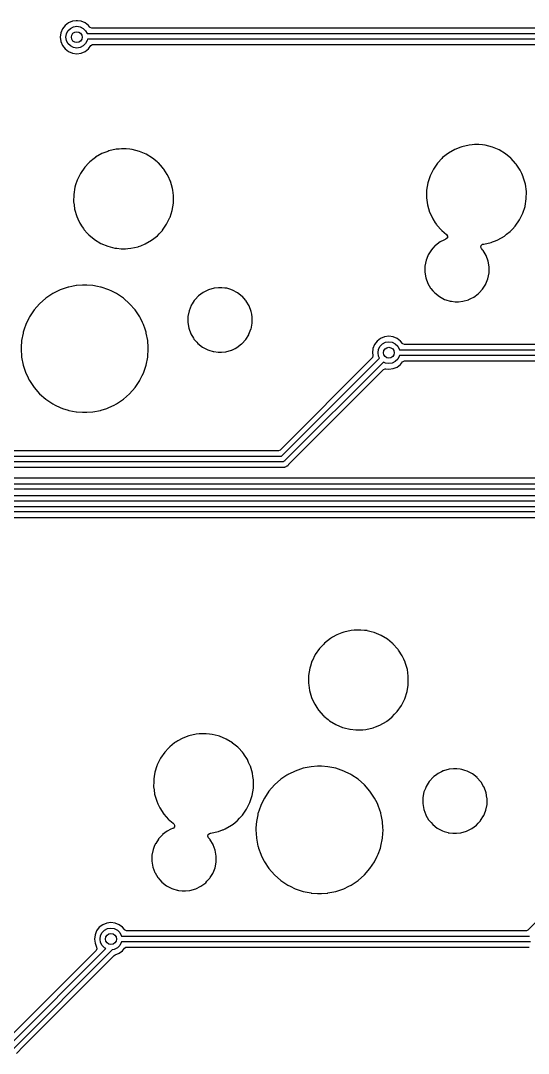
# Model space of a CAD drawing. Extents: x 0.6 to 14.8, y -5.2 to -0.6.
# Drawn here: x 10.52 to 11.253, y -3.116 to -1.625 of the extents above; entities that cross this region are included whole.
import ezdxf

# ---------------------------------------------------------------- set-up
doc = ezdxf.new("R2010")
doc.units = 0
doc.header["$MEASUREMENT"] = 0
doc.layers.add('BLACK', color=7, linetype='CONTINUOUS')

msp = doc.modelspace()

# ---------------------------------------------------------------- linework, layer by layer
at = {"layer": 'BLACK', "linetype": 'CONTINUOUS'}
for p, q in [((10.5998, -1.62508), (10.5946, -1.62576)), ((10.6005, -1.62498), (10.5998, -1.62508)), ((10.6008, -1.62495), (10.6005, -1.62498)), ((10.601, -1.62498), (10.6008, -1.62495)), ((10.6018, -1.62508), (10.601, -1.62498)), ((10.6069, -1.62576), (10.6018, -1.62508)), ((10.5801, -1.63687), (10.5777, -1.64262)), ((10.5839, -1.63193), (10.5801, -1.63687)), ((10.5888, -1.62814), (10.5839, -1.63193)), ((10.5858, -1.64392), (10.588, -1.63953)), ((10.588, -1.63953), (10.5915, -1.63605)), ((10.5946, -1.62576), (10.5888, -1.62814)), ((10.5915, -1.63605), (10.5959, -1.63381)), ((10.5959, -1.63381), (10.6008, -1.63304)), ((10.6008, -1.63304), (10.6056, -1.63381)), ((10.6056, -1.63381), (10.61, -1.63605)), ((10.6127, -1.62814), (10.6069, -1.62576)), ((10.61, -1.63605), (10.6135, -1.63953)), ((10.6176, -1.63193), (10.6127, -1.62814)), ((10.6135, -1.63953), (10.6156, -1.64357)), ((10.6192, -1.63393), (10.6176, -1.63193)), ((10.6193, -1.63416), (10.6192, -1.63393)), ((10.6201, -1.63494), (10.6193, -1.63416)), ((10.6224, -1.63568), (10.6201, -1.63494)), ((11.321, -1.63568), (10.6224, -1.63568)), ((10.5777, -1.64262), (10.5769, -1.64879)), ((10.5769, -1.64879), (10.5777, -1.65496)), ((10.585, -1.64879), (10.5858, -1.64392)), ((10.5858, -1.65366), (10.585, -1.64879)), ((10.588, -1.65805), (10.5858, -1.65366)), ((10.6157, -1.65366), (10.6135, -1.65805)), ((10.6156, -1.64357), (11.418, -1.64357)), ((10.6161, -1.65145), (10.6157, -1.65366)), ((11.4164, -1.65145), (10.6161, -1.65145)), ((10.5777, -1.65496), (10.5801, -1.66071)), ((10.5801, -1.66071), (10.5839, -1.66565)), ((10.5839, -1.66565), (10.5888, -1.66944)), ((10.5915, -1.66153), (10.588, -1.65805)), ((10.5888, -1.66944), (10.5946, -1.67182)), ((10.5959, -1.66377), (10.5915, -1.66153)), ((10.6008, -1.66454), (10.5959, -1.66377)), ((10.6056, -1.66377), (10.6008, -1.66454)), ((10.61, -1.66153), (10.6056, -1.66377)), ((10.6069, -1.67182), (10.6127, -1.66944)), ((10.6135, -1.65805), (10.61, -1.66153)), ((10.6127, -1.66944), (10.6176, -1.66565)), ((10.6176, -1.66565), (10.6213, -1.66087)), ((10.6213, -1.66087), (10.6233, -1.6595)), ((10.6233, -1.6595), (10.6244, -1.65934)), ((10.6244, -1.65934), (10.7207, -1.65934)), ((10.7207, -1.65934), (11.3592, -1.65934)), ((10.5946, -1.67182), (10.6008, -1.67264)), ((10.6008, -1.67264), (10.6069, -1.67182)), ((11.1755, -1.80395), (11.1719, -1.80421)), ((11.1819, -1.80395), (11.1755, -1.80395)), ((11.187, -1.80447), (11.1819, -1.80395)), ((10.6372, -1.81693), (10.6279, -1.82224)), ((10.6457, -1.81362), (10.6372, -1.81693)), ((10.6471, -1.8131), (10.6457, -1.81362)), ((10.6472, -1.81305), (10.6471, -1.8131)), ((10.6471, -1.8131), (10.6471, -1.8131)), ((10.6577, -1.81068), (10.6472, -1.81305)), ((10.6578, -1.81067), (10.6577, -1.81068)), ((10.6621, -1.81036), (10.6578, -1.81067)), ((10.6578, -1.81067), (10.6578, -1.81067)), ((10.6656, -1.81009), (10.6621, -1.81036)), ((10.672, -1.81009), (10.6656, -1.81009)), ((10.6772, -1.81061), (10.672, -1.81009)), ((10.6808, -1.81097), (10.6772, -1.81061)), ((10.6809, -1.81099), (10.6808, -1.81097)), ((10.6808, -1.81097), (10.6808, -1.81097)), ((10.6913, -1.81362), (10.6809, -1.81099)), ((10.7012, -1.81776), (10.6913, -1.81362)), ((10.7103, -1.82332), (10.7012, -1.81776)), ((11.1378, -1.8161), (11.1294, -1.82273)), ((11.1471, -1.81079), (11.1378, -1.8161)), ((11.1556, -1.80748), (11.1471, -1.81079)), ((11.157, -1.80696), (11.1556, -1.80748)), ((11.1571, -1.8069), (11.157, -1.80696)), ((11.157, -1.80696), (11.157, -1.80696)), ((11.1675, -1.80454), (11.1571, -1.8069)), ((11.1677, -1.80453), (11.1675, -1.80454)), ((11.1719, -1.80421), (11.1677, -1.80453)), ((11.1677, -1.80453), (11.1677, -1.80453)), ((11.1906, -1.80483), (11.187, -1.80447)), ((11.1908, -1.80484), (11.1906, -1.80483)), ((11.1906, -1.80483), (11.1906, -1.80483)), ((11.2012, -1.80748), (11.1908, -1.80484)), ((11.211, -1.81162), (11.2012, -1.80748)), ((11.2202, -1.81718), (11.211, -1.81162)), ((11.2203, -1.81727), (11.2202, -1.81718)), ((11.228, -1.82366), (11.2203, -1.81727)), ((10.6182, -1.83024), (10.6125, -1.83636)), ((10.6195, -1.82887), (10.6182, -1.83024)), ((10.626, -1.82377), (10.6195, -1.82887)), ((10.6278, -1.82233), (10.626, -1.82377)), ((10.6279, -1.82224), (10.6278, -1.82233)), ((10.6278, -1.82233), (10.6278, -1.82233)), ((10.7104, -1.82341), (10.7103, -1.82332)), ((10.7171, -1.82898), (10.7104, -1.82341)), ((10.7186, -1.83017), (10.7171, -1.82898)), ((10.7187, -1.83028), (10.7186, -1.83017)), ((10.7245, -1.8368), (10.7187, -1.83028)), ((10.7187, -1.83028), (10.7187, -1.83028)), ((11.1221, -1.83054), (11.116, -1.83934)), ((11.1223, -1.83024), (11.1221, -1.83054)), ((11.1281, -1.82414), (11.1223, -1.83024)), ((11.1294, -1.82273), (11.1281, -1.82414)), ((11.2284, -1.82403), (11.228, -1.82366)), ((11.2285, -1.82414), (11.2284, -1.82403)), ((11.2347, -1.83107), (11.2285, -1.82414)), ((11.2285, -1.82414), (11.2285, -1.82414)), ((11.2356, -1.83202), (11.2347, -1.83107)), ((11.2414, -1.84098), (11.2356, -1.83202)), ((10.6061, -1.84548), (10.6014, -1.85508)), ((10.6122, -1.83668), (10.6061, -1.84548)), ((10.6125, -1.83636), (10.6122, -1.83668)), ((10.7257, -1.83816), (10.7245, -1.8368)), ((10.7258, -1.83828), (10.7257, -1.83816)), ((10.7266, -1.83956), (10.7258, -1.83828)), ((10.7258, -1.83828), (10.7258, -1.83828)), ((10.7316, -1.84712), (10.7266, -1.83956)), ((10.7336, -1.85148), (10.7316, -1.84712)), ((11.116, -1.83934), (11.1112, -1.84894)), ((11.2436, -1.84561), (11.2414, -1.84098)), ((11.2458, -1.85036), (11.2436, -1.84561)), ((10.5991, -1.86203), (10.5981, -1.86529)), ((10.6013, -1.85522), (10.5991, -1.86203)), ((10.6014, -1.85508), (10.6013, -1.85522)), ((10.7354, -1.85536), (10.7336, -1.85148)), ((10.7361, -1.85685), (10.7354, -1.85536)), ((10.739, -1.86713), (10.7361, -1.85685)), ((11.108, -1.85915), (11.1062, -1.86972)), ((11.1112, -1.84894), (11.108, -1.85915)), ((11.2459, -1.85071), (11.2458, -1.85036)), ((11.2489, -1.86099), (11.2459, -1.85071)), ((11.2504, -1.8716), (11.2489, -1.86099)), ((10.5964, -1.87586), (10.5962, -1.88657)), ((10.5981, -1.86529), (10.5964, -1.87586)), ((10.7394, -1.86978), (10.739, -1.86713)), ((10.7405, -1.87754), (10.7394, -1.86978)), ((10.7405, -1.87775), (10.7405, -1.87754)), ((10.7405, -1.88081), (10.7405, -1.87775)), ((11.1062, -1.86972), (11.1061, -1.88043)), ((11.2502, -1.88231), (11.2504, -1.8716)), ((10.5962, -1.88657), (10.5962, -1.88671)), ((10.5962, -1.88671), (10.5968, -1.89078)), ((10.5962, -1.88671), (10.5962, -1.88671)), ((10.5968, -1.89078), (10.5977, -1.89718)), ((10.7386, -1.89903), (10.7404, -1.88846)), ((10.7404, -1.88675), (10.7405, -1.88081)), ((10.7404, -1.88846), (10.7404, -1.88675)), ((11.1061, -1.88043), (11.1061, -1.88057)), ((11.1061, -1.88057), (11.1061, -1.88057)), ((11.1061, -1.88057), (11.1066, -1.88424)), ((11.1066, -1.88424), (11.1075, -1.89104)), ((11.1075, -1.89104), (11.1105, -1.90132)), ((11.2453, -1.90278), (11.2485, -1.89302)), ((11.2485, -1.89289), (11.2502, -1.88231)), ((11.2485, -1.89302), (11.2485, -1.89289)), ((10.5977, -1.89718), (10.6007, -1.90747)), ((10.6007, -1.90747), (10.6007, -1.9076)), ((10.6007, -1.9076), (10.6007, -1.9076)), ((10.6007, -1.9076), (10.6023, -1.91105)), ((10.7355, -1.90873), (10.7386, -1.89917)), ((10.7386, -1.89917), (10.7386, -1.89903)), ((11.1105, -1.90132), (11.1106, -1.90146)), ((11.1106, -1.90146), (11.1106, -1.90146)), ((11.1106, -1.90146), (11.1122, -1.9049)), ((11.1122, -1.9049), (11.115, -1.91105)), ((11.2405, -1.9127), (11.2452, -1.90309)), ((11.2452, -1.90309), (11.2453, -1.90278)), ((10.6023, -1.91105), (10.6052, -1.91719)), ((10.6052, -1.91719), (10.6087, -1.92261)), ((10.6087, -1.92261), (10.6104, -1.92522)), ((10.7245, -1.92764), (10.7306, -1.91884)), ((10.7306, -1.91884), (10.7354, -1.90923)), ((10.7354, -1.90923), (10.7355, -1.90873)), ((11.115, -1.91105), (11.1188, -1.91684)), ((11.1188, -1.91684), (11.1203, -1.91908)), ((11.1203, -1.91908), (11.1209, -1.92001)), ((11.1209, -1.92001), (11.121, -1.92012)), ((11.121, -1.92012), (11.121, -1.92012)), ((11.121, -1.92012), (11.1276, -1.92752)), ((11.2303, -1.92588), (11.2343, -1.9216)), ((11.2343, -1.9216), (11.2344, -1.9215)), ((11.2343, -1.9216), (11.2343, -1.9216)), ((11.2344, -1.9215), (11.2405, -1.9127)), ((10.6104, -1.92522), (10.611, -1.92615)), ((10.611, -1.92615), (10.6111, -1.92626)), ((10.6111, -1.92626), (10.6111, -1.92626)), ((10.6111, -1.92626), (10.6164, -1.93222)), ((10.6164, -1.93222), (10.6182, -1.93414)), ((10.6182, -1.93414), (10.6183, -1.93424)), ((10.6183, -1.93424), (10.6183, -1.93424)), ((10.6183, -1.93424), (10.6258, -1.94054)), ((10.7088, -1.94207), (10.7172, -1.93544)), ((10.7172, -1.93544), (10.7197, -1.93274)), ((10.7197, -1.93274), (10.7244, -1.92774)), ((10.7244, -1.92774), (10.7245, -1.92764)), ((10.7244, -1.92774), (10.7244, -1.92774)), ((11.1276, -1.92752), (11.128, -1.928)), ((11.128, -1.928), (11.1281, -1.92809)), ((11.1281, -1.92809), (11.1281, -1.92809)), ((11.1281, -1.92809), (11.135, -1.93384)), ((11.135, -1.93384), (11.1363, -1.93588)), ((11.1363, -1.93588), (11.1362, -1.93828)), ((11.2093, -1.94124), (11.2186, -1.93593)), ((11.2186, -1.93593), (11.2218, -1.9334)), ((11.2218, -1.9334), (11.2269, -1.92939)), ((11.2269, -1.92939), (11.227, -1.9293)), ((11.227, -1.9293), (11.2303, -1.92588)), ((10.6258, -1.94054), (10.6264, -1.94099)), ((10.6264, -1.94099), (10.6355, -1.94655)), ((10.6355, -1.94655), (10.6454, -1.95069)), ((10.6454, -1.95069), (10.6558, -1.95333)), ((10.679, -1.95363), (10.6895, -1.95127)), ((10.6895, -1.95127), (10.6899, -1.95111)), ((10.6899, -1.95111), (10.6931, -1.94985)), ((10.6931, -1.94985), (10.6995, -1.94739)), ((10.6995, -1.94739), (10.7088, -1.94207)), ((11.1188, -1.94967), (11.1151, -1.9536)), ((11.1189, -1.94954), (11.1188, -1.94967)), ((11.1257, -1.94443), (11.1189, -1.94954)), ((11.1311, -1.9418), (11.1257, -1.94443)), ((11.1332, -1.94073), (11.1311, -1.9418)), ((11.1334, -1.94065), (11.1332, -1.94073)), ((11.1332, -1.94073), (11.1332, -1.94073)), ((11.1336, -1.94059), (11.1334, -1.94065)), ((11.1337, -1.94055), (11.1336, -1.94059)), ((11.1346, -1.94013), (11.1337, -1.94054)), ((11.1337, -1.94054), (11.1337, -1.94054)), ((11.1337, -1.94054), (11.1337, -1.94055)), ((11.1362, -1.93828), (11.1346, -1.94013)), ((11.1845, -1.9518), (11.185, -1.94945)), ((11.1854, -1.95401), (11.1845, -1.9518)), ((11.185, -1.94945), (11.1868, -1.94786)), ((11.1868, -1.94786), (11.1881, -1.94755)), ((11.1881, -1.94755), (11.1888, -1.9475)), ((11.1888, -1.9475), (11.1889, -1.94749)), ((11.1888, -1.9475), (11.1888, -1.9475)), ((11.1889, -1.94749), (11.1994, -1.94513)), ((11.1994, -1.94513), (11.2016, -1.94424)), ((11.2016, -1.94424), (11.2044, -1.94318)), ((11.2044, -1.94318), (11.2057, -1.94264)), ((11.2057, -1.94264), (11.2093, -1.94124)), ((10.6558, -1.95333), (10.656, -1.95334)), ((10.656, -1.95334), (10.656, -1.95334)), ((10.656, -1.95334), (10.6585, -1.9536)), ((10.6585, -1.9536), (10.6647, -1.95422)), ((10.6647, -1.95422), (10.6711, -1.95422)), ((10.6711, -1.95422), (10.6746, -1.95396)), ((10.6746, -1.95396), (10.6789, -1.95364)), ((10.6789, -1.95364), (10.679, -1.95363)), ((10.6789, -1.95364), (10.6789, -1.95364)), ((11.1085, -1.9632), (11.1064, -1.96828)), ((11.1131, -1.95581), (11.1085, -1.96304)), ((11.1085, -1.96304), (11.1085, -1.9632)), ((11.1085, -1.9632), (11.1085, -1.9632)), ((11.1151, -1.9536), (11.1131, -1.95581)), ((11.187, -1.95581), (11.1854, -1.95401)), ((11.1879, -1.95679), (11.187, -1.95581)), ((11.188, -1.95694), (11.1879, -1.95679)), ((11.1921, -1.96398), (11.188, -1.95694)), ((11.188, -1.95694), (11.188, -1.95694)), ((11.1922, -1.96413), (11.1921, -1.96398)), ((11.1921, -1.96398), (11.1921, -1.96398)), ((11.1952, -1.97215), (11.1922, -1.96413)), ((11.1037, -1.98074), (11.1036, -1.98599)), ((11.1054, -1.97097), (11.1037, -1.97935)), ((11.1037, -1.97935), (11.1037, -1.98074)), ((11.1064, -1.96828), (11.1054, -1.97097)), ((11.1966, -1.98056), (11.1952, -1.97215)), ((11.1965, -1.98911), (11.1966, -1.98056)), ((11.1036, -1.98599), (11.1036, -1.98789)), ((11.1036, -1.98789), (11.105, -1.99631)), ((11.105, -1.99631), (11.108, -2.00432)), ((11.1918, -2.0051), (11.1948, -1.99765)), ((11.1948, -1.99765), (11.1949, -1.99748)), ((11.1949, -1.99748), (11.1965, -1.98911)), ((10.5883, -2.00976), (10.5769, -2.01363)), ((10.5894, -2.00955), (10.5883, -2.00976)), ((10.5935, -2.00873), (10.5894, -2.00955)), ((10.6001, -2.00742), (10.5935, -2.00873)), ((10.6003, -2.00741), (10.6001, -2.00742)), ((10.6091, -2.00683), (10.6003, -2.00741)), ((10.6003, -2.00741), (10.6003, -2.00741)), ((10.6151, -2.00683), (10.6091, -2.00683)), ((10.6091, -2.00683), (10.6091, -2.00683)), ((10.6091, -2.00683), (10.6091, -2.00683)), ((10.6152, -2.00683), (10.6151, -2.00683)), ((10.624, -2.00741), (10.6152, -2.00683)), ((10.6152, -2.00683), (10.6152, -2.00683)), ((10.6241, -2.00742), (10.624, -2.00741)), ((10.624, -2.00741), (10.624, -2.00741)), ((10.6307, -2.00873), (10.6241, -2.00742)), ((10.6349, -2.00955), (10.6307, -2.00873)), ((10.6359, -2.00976), (10.6349, -2.00955)), ((10.6473, -2.01363), (10.6359, -2.00976)), ((10.7992, -2.0111), (10.791, -2.01342)), ((10.8056, -2.01052), (10.7992, -2.0111)), ((10.8105, -2.01052), (10.8056, -2.01052)), ((10.8147, -2.01102), (10.8105, -2.01052)), ((10.8173, -2.01132), (10.8147, -2.01102)), ((10.8175, -2.01134), (10.8173, -2.01132)), ((10.8173, -2.01132), (10.8173, -2.01132)), ((10.8176, -2.01139), (10.8175, -2.01134)), ((10.8221, -2.01277), (10.8176, -2.01139)), ((10.8176, -2.01139), (10.8176, -2.01139)), ((11.108, -2.00432), (11.1081, -2.00447)), ((11.1081, -2.00447), (11.1081, -2.00447)), ((11.1081, -2.00447), (11.112, -2.0111)), ((11.112, -2.0111), (11.1123, -2.01166)), ((11.1123, -2.01166), (11.1125, -2.0118)), ((11.1125, -2.0118), (11.1125, -2.0118)), ((11.1125, -2.0118), (11.1153, -2.01508)), ((11.187, -2.01277), (11.1871, -2.01264)), ((11.1871, -2.01264), (11.1881, -2.01116)), ((11.1881, -2.01116), (11.1916, -2.00557)), ((11.1916, -2.00557), (11.1917, -2.00542)), ((11.1917, -2.00542), (11.1918, -2.0051)), ((10.5562, -2.02563), (10.5471, -2.03356)), ((10.5662, -2.01895), (10.5562, -2.02563)), ((10.5663, -2.01889), (10.5662, -2.01895)), ((10.573, -2.01559), (10.5663, -2.01889)), ((10.5663, -2.01889), (10.5663, -2.01889)), ((10.5769, -2.01363), (10.573, -2.01559)), ((10.6513, -2.01559), (10.6473, -2.01363)), ((10.658, -2.01889), (10.6513, -2.01559)), ((10.6581, -2.01895), (10.658, -2.01889)), ((10.658, -2.01889), (10.658, -2.01889)), ((10.6681, -2.02563), (10.6581, -2.01895)), ((10.6771, -2.03356), (10.6681, -2.02563)), ((10.7718, -2.02739), (10.7707, -2.02858)), ((10.7764, -2.02244), (10.7718, -2.02739)), ((10.7765, -2.02231), (10.7764, -2.02244)), ((10.7834, -2.0172), (10.7765, -2.02231)), ((10.7882, -2.01481), (10.7834, -2.0172)), ((10.7909, -2.0135), (10.7882, -2.01481)), ((10.791, -2.01342), (10.7909, -2.0135)), ((10.7909, -2.0135), (10.7909, -2.0135)), ((10.8256, -2.01387), (10.8221, -2.01277)), ((10.8332, -2.01785), (10.8256, -2.01387)), ((10.8399, -2.02314), (10.8332, -2.01785)), ((10.84, -2.02327), (10.8399, -2.02314)), ((10.8447, -2.02858), (10.84, -2.02327)), ((11.1153, -2.01508), (11.118, -2.01808)), ((11.118, -2.01808), (11.1247, -2.02337)), ((11.1247, -2.02337), (11.1322, -2.02735)), ((11.1322, -2.02735), (11.1339, -2.02785)), ((11.1671, -2.02768), (11.1703, -2.02607)), ((11.1703, -2.02607), (11.1745, -2.02402)), ((11.1745, -2.02402), (11.1807, -2.01942)), ((11.1807, -2.01942), (11.1812, -2.01902)), ((11.1812, -2.01902), (11.1813, -2.01891)), ((11.1812, -2.01902), (11.1812, -2.01902)), ((11.1813, -2.01891), (11.1821, -2.01808)), ((11.1821, -2.01808), (11.187, -2.01277)), ((11.187, -2.01277), (11.187, -2.01277)), ((10.5471, -2.03356), (10.5392, -2.0426)), ((10.6851, -2.0426), (10.6771, -2.03356)), ((10.7645, -2.04002), (10.763, -2.04374)), ((10.7661, -2.03597), (10.7645, -2.04002)), ((10.7662, -2.03581), (10.7661, -2.03597)), ((10.7661, -2.03597), (10.7661, -2.03597)), ((10.7674, -2.03378), (10.7662, -2.03581)), ((10.7706, -2.02873), (10.7674, -2.03378)), ((10.7707, -2.02858), (10.7706, -2.02873)), ((10.7706, -2.02873), (10.7706, -2.02873)), ((10.8455, -2.02956), (10.8447, -2.02858)), ((10.8456, -2.02971), (10.8455, -2.02956)), ((10.8498, -2.03675), (10.8456, -2.02971)), ((10.8456, -2.02971), (10.8456, -2.02971)), ((10.8499, -2.0369), (10.8498, -2.03675)), ((10.8498, -2.03675), (10.8498, -2.03675)), ((10.8528, -2.04491), (10.8499, -2.0369)), ((11.1339, -2.02785), (11.1402, -2.02983)), ((11.1402, -2.02983), (11.1402, -2.02983)), ((11.1402, -2.02983), (11.1404, -2.02988)), ((11.1404, -2.02988), (11.1406, -2.0299)), ((11.1406, -2.0299), (11.1406, -2.0299)), ((11.1406, -2.0299), (11.142, -2.03007)), ((11.142, -2.03007), (11.1473, -2.0307)), ((11.1473, -2.0307), (11.1523, -2.0307)), ((11.1523, -2.0307), (11.1586, -2.03012)), ((11.1586, -2.03012), (11.1668, -2.0278)), ((11.1668, -2.0278), (11.1671, -2.02768)), ((10.5316, -2.05434), (10.5272, -2.06339)), ((10.5324, -2.05272), (10.5316, -2.05434)), ((10.5325, -2.0526), (10.5324, -2.05272)), ((10.5324, -2.05272), (10.5324, -2.05272)), ((10.5392, -2.0426), (10.5325, -2.0526)), ((10.6918, -2.0526), (10.6851, -2.0426)), ((10.6918, -2.05272), (10.6918, -2.0526)), ((10.6926, -2.05434), (10.6918, -2.05272)), ((10.6918, -2.05272), (10.6918, -2.05272)), ((10.6957, -2.06066), (10.6926, -2.05434)), ((10.7613, -2.05496), (10.7612, -2.06026)), ((10.763, -2.04374), (10.7613, -2.05212)), ((10.7613, -2.05212), (10.7613, -2.05496)), ((10.8535, -2.04873), (10.8528, -2.04491)), ((10.8542, -2.05291), (10.8535, -2.04873)), ((10.8543, -2.05333), (10.8542, -2.05291)), ((10.8542, -2.06187), (10.8543, -2.05459)), ((10.8543, -2.05351), (10.8543, -2.05333)), ((10.8543, -2.05459), (10.8543, -2.05351)), ((10.8543, -2.05351), (10.8543, -2.05351)), ((10.5248, -2.07025), (10.5239, -2.07313)), ((10.5272, -2.06339), (10.5248, -2.07025)), ((10.6971, -2.06339), (10.6957, -2.06066)), ((10.6994, -2.07025), (10.6971, -2.06339)), ((10.7004, -2.07313), (10.6994, -2.07025)), ((10.7612, -2.06026), (10.7612, -2.06066)), ((10.7612, -2.06066), (10.7627, -2.06908)), ((10.7627, -2.06908), (10.7656, -2.07709)), ((10.8496, -2.07753), (10.8524, -2.07042)), ((10.8524, -2.07042), (10.8525, -2.07025)), ((10.8525, -2.07025), (10.8542, -2.06187)), ((10.521, -2.0867), (10.5203, -2.09693)), ((10.5231, -2.07594), (10.521, -2.08658)), ((10.521, -2.08658), (10.521, -2.0867)), ((10.521, -2.0867), (10.521, -2.0867)), ((10.5233, -2.0749), (10.5231, -2.07594)), ((10.5239, -2.07313), (10.5233, -2.07478)), ((10.5233, -2.07478), (10.5233, -2.0749)), ((10.5233, -2.0749), (10.5233, -2.0749)), ((10.7009, -2.07478), (10.7004, -2.07313)), ((10.701, -2.0749), (10.7009, -2.07478)), ((10.7012, -2.07594), (10.701, -2.0749)), ((10.701, -2.0749), (10.701, -2.0749)), ((10.7033, -2.08658), (10.7012, -2.07594)), ((10.7033, -2.0867), (10.7033, -2.08658)), ((10.704, -2.09693), (10.7033, -2.0867)), ((10.7033, -2.0867), (10.7033, -2.0867)), ((10.7656, -2.07709), (10.7657, -2.07724)), ((10.7657, -2.07724), (10.7657, -2.07724)), ((10.7657, -2.07724), (10.7694, -2.08345)), ((10.7694, -2.08345), (10.77, -2.08443)), ((10.77, -2.08443), (10.7701, -2.08456)), ((10.7701, -2.08456), (10.7701, -2.08457)), ((10.7701, -2.08457), (10.7741, -2.08914)), ((10.8395, -2.09114), (10.8447, -2.08554)), ((10.8447, -2.08554), (10.8448, -2.08541)), ((10.8447, -2.08554), (10.8447, -2.08554)), ((10.8448, -2.08541), (10.845, -2.08513)), ((10.845, -2.08513), (10.8492, -2.07834)), ((10.8492, -2.07834), (10.8493, -2.07819)), ((10.8493, -2.07819), (10.8496, -2.07753)), ((11.0398, -2.08368), (11.0349, -2.08747)), ((11.0456, -2.0813), (11.0398, -2.08368)), ((11.0517, -2.08049), (11.0456, -2.0813)), ((11.0579, -2.0813), (11.0517, -2.08049)), ((11.0637, -2.08368), (11.0579, -2.0813)), ((11.0686, -2.08747), (11.0637, -2.08368)), ((10.5203, -2.09693), (10.5202, -2.09858)), ((10.5202, -2.09858), (10.5202, -2.0987)), ((10.5202, -2.0987), (10.5209, -2.11015)), ((10.7033, -2.11015), (10.7041, -2.0987)), ((10.7041, -2.09858), (10.704, -2.09693)), ((10.7041, -2.0987), (10.7041, -2.09858)), ((10.7741, -2.08914), (10.7756, -2.09085)), ((10.7756, -2.09085), (10.7823, -2.09614)), ((10.7823, -2.09614), (10.7899, -2.10012)), ((10.7899, -2.10012), (10.7915, -2.10062)), ((10.7915, -2.10062), (10.7979, -2.1026)), ((10.8163, -2.10289), (10.8245, -2.10057)), ((10.8245, -2.10057), (10.8247, -2.10047)), ((10.8247, -2.10047), (10.8294, -2.09814)), ((10.8294, -2.09814), (10.8321, -2.09679)), ((10.8321, -2.09679), (10.839, -2.09168)), ((10.839, -2.09168), (10.8395, -2.09114)), ((11.0287, -2.09816), (11.0279, -2.10433)), ((11.0311, -2.09241), (11.0287, -2.09816)), ((11.0349, -2.08747), (11.0311, -2.09241)), ((11.036, -2.10433), (11.0368, -2.09946)), ((11.0368, -2.09946), (11.039, -2.09507)), ((11.039, -2.09507), (11.0425, -2.09159)), ((11.0425, -2.09159), (11.0469, -2.08935)), ((11.0469, -2.08935), (11.0517, -2.08858)), ((11.0517, -2.08858), (11.0566, -2.08935)), ((11.0566, -2.08935), (11.061, -2.09159)), ((11.061, -2.09159), (11.0645, -2.09507)), ((11.0645, -2.09507), (11.0667, -2.09946)), ((11.0667, -2.09946), (11.0669, -2.10039)), ((11.0669, -2.10039), (11.7548, -2.10039)), ((11.0713, -2.09098), (11.0686, -2.08747)), ((11.0721, -2.09176), (11.0713, -2.09098)), ((11.0744, -2.0925), (11.0721, -2.09176)), ((11.4444, -2.0925), (11.0744, -2.0925)), ((10.5209, -2.11015), (10.521, -2.11058)), ((10.521, -2.11058), (10.5233, -2.12238)), ((10.7009, -2.12238), (10.7033, -2.11058)), ((10.7033, -2.11058), (10.7033, -2.11015)), ((10.7979, -2.1026), (10.7979, -2.1026)), ((10.7979, -2.1026), (10.7981, -2.10265)), ((10.7981, -2.10265), (10.7982, -2.10267)), ((10.7982, -2.10267), (10.7982, -2.10267)), ((10.7982, -2.10267), (10.799, -2.10276)), ((10.799, -2.10276), (10.805, -2.10347)), ((10.805, -2.10347), (10.8099, -2.10347)), ((10.8099, -2.10347), (10.8163, -2.10289)), ((11.0274, -2.11198), (10.8944, -2.2449)), ((10.8966, -2.25394), (11.0383, -2.11221)), ((11.028, -2.11108), (11.0274, -2.11198)), ((11.0279, -2.10433), (11.0283, -2.10773)), ((11.0285, -2.10871), (11.028, -2.11108)), ((11.0283, -2.10773), (11.0285, -2.10871)), ((11.0368, -2.1092), (11.036, -2.10433)), ((11.0383, -2.11221), (11.0368, -2.1092)), ((11.061, -2.11707), (11.0566, -2.11931)), ((11.0645, -2.11359), (11.061, -2.11707)), ((11.0667, -2.1092), (11.0645, -2.11359)), ((11.0669, -2.10827), (11.0667, -2.1092)), ((11.7565, -2.10827), (11.0669, -2.10827)), ((11.0713, -2.11769), (11.0733, -2.11632)), ((11.0733, -2.11632), (11.0744, -2.11616)), ((11.0744, -2.11616), (11.7127, -2.11616)), ((10.5233, -2.12238), (10.5234, -2.1225)), ((10.5234, -2.1225), (10.5234, -2.1225)), ((10.5234, -2.1225), (10.5237, -2.12357)), ((10.5237, -2.12357), (10.5272, -2.13376)), ((10.6971, -2.13376), (10.7005, -2.12357)), ((10.7005, -2.12357), (10.7009, -2.1225)), ((10.7009, -2.1225), (10.7009, -2.12238)), ((10.7009, -2.1225), (10.7009, -2.1225)), ((11.0439, -2.11777), (10.901, -2.26066)), ((10.9073, -2.26548), (11.0441, -2.12871)), ((11.0469, -2.11931), (11.0439, -2.11777)), ((11.0441, -2.12871), (11.0462, -2.12761)), ((11.0462, -2.12761), (11.0474, -2.1276)), ((11.0517, -2.12008), (11.0469, -2.11931)), ((11.0474, -2.1276), (11.0517, -2.12818)), ((11.0566, -2.11931), (11.0517, -2.12008)), ((11.0517, -2.12818), (11.0579, -2.12736)), ((11.0579, -2.12736), (11.0637, -2.12498)), ((11.0637, -2.12498), (11.0686, -2.12119)), ((11.0686, -2.12119), (11.0713, -2.11769)), ((10.5272, -2.13376), (10.529, -2.13737)), ((10.529, -2.13737), (10.5322, -2.144)), ((10.5322, -2.144), (10.5325, -2.14455)), ((10.5325, -2.14455), (10.5392, -2.15455)), ((10.6851, -2.15455), (10.6918, -2.14455)), ((10.6918, -2.14455), (10.692, -2.144)), ((10.692, -2.144), (10.6953, -2.13737)), ((10.6953, -2.13737), (10.6971, -2.13376)), ((10.5392, -2.15455), (10.5471, -2.1636)), ((10.6771, -2.1636), (10.6851, -2.15455)), ((10.5471, -2.1636), (10.5562, -2.17153)), ((10.5562, -2.17153), (10.5662, -2.17821)), ((10.6581, -2.17821), (10.6681, -2.17153)), ((10.6681, -2.17153), (10.6771, -2.1636)), ((10.5662, -2.17821), (10.5663, -2.17826)), ((10.5663, -2.17826), (10.5663, -2.17826)), ((10.5663, -2.17826), (10.5697, -2.17996)), ((10.5697, -2.17996), (10.5769, -2.18353)), ((10.5769, -2.18353), (10.5803, -2.18467)), ((10.5803, -2.18467), (10.5881, -2.18733)), ((10.5881, -2.18733), (10.5883, -2.18739)), ((10.5883, -2.18739), (10.5885, -2.18742)), ((10.5885, -2.18742), (10.5885, -2.18742)), ((10.5885, -2.18742), (10.5892, -2.18756)), ((10.5892, -2.18756), (10.6001, -2.18974)), ((10.6001, -2.18974), (10.6003, -2.18975)), ((10.6003, -2.18975), (10.6003, -2.18975)), ((10.6003, -2.18975), (10.6091, -2.19033)), ((10.6091, -2.19033), (10.6091, -2.19033)), ((10.6091, -2.19033), (10.6091, -2.19033)), ((10.6091, -2.19033), (10.6151, -2.19033)), ((10.6151, -2.19033), (10.6152, -2.19033)), ((10.6152, -2.19033), (10.624, -2.18975)), ((10.6152, -2.19033), (10.6152, -2.19033)), ((10.624, -2.18975), (10.6241, -2.18974)), ((10.624, -2.18975), (10.624, -2.18975)), ((10.6241, -2.18974), (10.6351, -2.18756)), ((10.6351, -2.18756), (10.6358, -2.18742)), ((10.6358, -2.18742), (10.6359, -2.18739)), ((10.6358, -2.18742), (10.6358, -2.18742)), ((10.6359, -2.18739), (10.6361, -2.18733)), ((10.6361, -2.18733), (10.644, -2.18467)), ((10.644, -2.18467), (10.6473, -2.18353)), ((10.6473, -2.18353), (10.6546, -2.17996)), ((10.6546, -2.17996), (10.658, -2.17826)), ((10.658, -2.17826), (10.6581, -2.17821)), ((10.658, -2.17826), (10.658, -2.17826)), ((10.6413, -2.24604), (10.3382, -2.24604)), ((10.8917, -2.24604), (10.6413, -2.24604)), ((10.8923, -2.246), (10.8917, -2.24604)), ((10.8944, -2.2449), (10.8923, -2.246)), ((10.3306, -2.25394), (10.8943, -2.25394)), ((10.8943, -2.26181), (10.3306, -2.26181)), ((10.8943, -2.25394), (10.8966, -2.25394)), ((10.8982, -2.26181), (10.8943, -2.26181)), ((10.8943, -2.26181), (10.8943, -2.26181)), ((10.8985, -2.26171), (10.8982, -2.26181)), ((10.8988, -2.26176), (10.8985, -2.26171)), ((10.8996, -2.26134), (10.8988, -2.26176)), ((10.9005, -2.26106), (10.8996, -2.26134)), ((10.9007, -2.2608), (10.9005, -2.26106)), ((10.901, -2.26066), (10.9007, -2.2608)), ((10.9063, -2.26679), (10.9068, -2.26609)), ((10.9068, -2.26609), (10.907, -2.26588)), ((10.907, -2.26588), (10.9073, -2.26548)), ((10.3382, -2.2697), (10.8921, -2.2697)), ((10.8921, -2.2697), (10.8922, -2.2697)), ((10.8922, -2.2697), (10.8922, -2.2697)), ((10.8922, -2.2697), (10.8922, -2.2697)), ((10.8922, -2.2697), (10.894, -2.2697)), ((10.894, -2.2697), (10.8954, -2.2697)), ((10.8954, -2.2697), (10.8954, -2.2697)), ((10.8954, -2.2697), (10.8961, -2.2697)), ((10.8961, -2.2697), (10.8963, -2.26972)), ((10.8963, -2.26972), (10.8964, -2.26978)), ((10.8964, -2.26978), (10.8984, -2.26971)), ((10.8984, -2.26971), (10.8985, -2.2697)), ((10.8985, -2.2697), (10.8993, -2.2697)), ((10.8993, -2.2697), (10.8995, -2.26967)), ((10.8995, -2.26967), (10.8997, -2.26966)), ((10.8997, -2.26966), (10.9005, -2.26963)), ((10.9005, -2.26963), (10.9008, -2.26962)), ((10.9008, -2.26962), (10.9013, -2.26944)), ((10.9013, -2.26944), (10.9021, -2.26919)), ((10.9021, -2.26918), (10.9025, -2.2691)), ((10.9021, -2.26919), (10.9021, -2.26918)), ((10.9025, -2.2691), (10.9034, -2.26855)), ((10.9034, -2.26855), (10.9039, -2.26829)), ((10.9039, -2.26829), (10.9049, -2.26788)), ((10.9049, -2.26788), (10.9051, -2.26772)), ((10.9051, -2.26772), (10.9053, -2.26755)), ((10.9053, -2.26755), (10.906, -2.26698)), ((10.906, -2.26698), (10.9063, -2.26679)), ((10.906, -2.26698), (10.906, -2.26698)), ((10.367, -2.29357), (11.7014, -2.29357)), ((11.6965, -2.28568), (10.4664, -2.28568)), ((11.703, -2.30145), (10.3687, -2.30145)), ((10.403, -2.31057), (11.7067, -2.31057)), ((11.7083, -2.31845), (10.4047, -2.31845)), ((10.4123, -2.32632), (11.7132, -2.32632)), ((11.7148, -2.3342), (10.4139, -2.3342)), ((10.4188, -2.34209), (11.6179, -2.34209)), ((11.005, -2.50472), (11.0014, -2.50498)), ((11.0113, -2.50472), (11.005, -2.50472)), ((11.0163, -2.50522), (11.0113, -2.50472)), ((10.9672, -2.51696), (10.9632, -2.5201)), ((10.9673, -2.51687), (10.9672, -2.51696)), ((10.9672, -2.51696), (10.9672, -2.51696)), ((10.9675, -2.51676), (10.9673, -2.51687)), ((10.9704, -2.51508), (10.9675, -2.51676)), ((10.9766, -2.51156), (10.9704, -2.51508)), ((10.9838, -2.50875), (10.9766, -2.51156)), ((10.9864, -2.50773), (10.9838, -2.50875)), ((10.9866, -2.50767), (10.9864, -2.50773)), ((10.9864, -2.50773), (10.9864, -2.50773)), ((10.997, -2.50531), (10.9866, -2.50767)), ((10.9972, -2.5053), (10.997, -2.50531)), ((11.0014, -2.50498), (10.9972, -2.5053)), ((10.9972, -2.5053), (10.9972, -2.5053)), ((11.0201, -2.5056), (11.0163, -2.50522)), ((11.0202, -2.50561), (11.0201, -2.5056)), ((11.0201, -2.5056), (11.0201, -2.5056)), ((11.0204, -2.50565), (11.0202, -2.50561)), ((11.0263, -2.50716), (11.0204, -2.50565)), ((11.0204, -2.50565), (11.0204, -2.50565)), ((11.0306, -2.50825), (11.0263, -2.50716)), ((11.0405, -2.51239), (11.0306, -2.50825)), ((11.0497, -2.51795), (11.0405, -2.51239)), ((11.0498, -2.51804), (11.0497, -2.51795)), ((11.0567, -2.5238), (11.0498, -2.51804)), ((10.9515, -2.5313), (10.9454, -2.54011)), ((10.9516, -2.53119), (10.9515, -2.5313)), ((10.9571, -2.5254), (10.9516, -2.53119)), ((10.9589, -2.5235), (10.9571, -2.5254)), ((10.9632, -2.5201), (10.9589, -2.5235)), ((11.0579, -2.5248), (11.0567, -2.5238)), ((11.058, -2.52491), (11.0579, -2.5248)), ((11.0642, -2.53191), (11.058, -2.52491)), ((11.058, -2.52491), (11.058, -2.52491)), ((11.065, -2.53279), (11.0642, -2.53191)), ((11.0651, -2.53291), (11.065, -2.53279)), ((11.0656, -2.53363), (11.0651, -2.53291)), ((11.0651, -2.53291), (11.0651, -2.53291)), ((11.0709, -2.54175), (11.0656, -2.53363)), ((10.9454, -2.54011), (10.9407, -2.54971)), ((11.0731, -2.54658), (11.0709, -2.54175)), ((11.0752, -2.55111), (11.0731, -2.54658)), ((10.9374, -2.55991), (10.9357, -2.57049)), ((10.9383, -2.55707), (10.9374, -2.55991)), ((10.9406, -2.54985), (10.9383, -2.55707)), ((10.9407, -2.54971), (10.9406, -2.54985)), ((11.0754, -2.55148), (11.0752, -2.55111)), ((11.0784, -2.56176), (11.0754, -2.55148)), ((11.079, -2.56635), (11.0784, -2.56176)), ((10.9357, -2.57049), (10.9356, -2.5812)), ((11.0797, -2.57127), (11.079, -2.56635)), ((11.0798, -2.57237), (11.0797, -2.57127)), ((11.0797, -2.58308), (11.0798, -2.57237)), ((10.9356, -2.5812), (10.9356, -2.58134)), ((10.9356, -2.58134), (10.936, -2.58433)), ((10.9356, -2.58134), (10.9356, -2.58134)), ((10.936, -2.58433), (10.937, -2.59181)), ((10.937, -2.59181), (10.94, -2.60209)), ((11.0747, -2.60386), (11.078, -2.59366)), ((11.078, -2.59366), (11.0795, -2.58419)), ((11.0795, -2.58419), (11.0797, -2.58323)), ((11.0797, -2.58323), (11.0797, -2.58308)), ((11.0797, -2.58323), (11.0797, -2.58323)), ((10.94, -2.60209), (10.9401, -2.60223)), ((10.9401, -2.60223), (10.9401, -2.60223)), ((10.9401, -2.60223), (10.9411, -2.60448)), ((10.9411, -2.60448), (10.9445, -2.61182)), ((11.07, -2.61346), (11.0747, -2.60386)), ((10.9445, -2.61182), (10.9477, -2.61672)), ((10.9477, -2.61672), (10.9502, -2.62061)), ((10.9502, -2.62061), (10.9504, -2.62078)), ((10.9504, -2.62078), (10.9505, -2.62089)), ((10.9505, -2.62089), (10.9505, -2.62089)), ((10.9505, -2.62089), (10.957, -2.62821)), ((11.0599, -2.62642), (11.0638, -2.62237)), ((11.0638, -2.62237), (11.0639, -2.62227)), ((11.0638, -2.62237), (11.0638, -2.62237)), ((11.0639, -2.62227), (11.07, -2.61346)), ((10.957, -2.62821), (10.9575, -2.62877)), ((10.9575, -2.62877), (10.9576, -2.62886)), ((10.9576, -2.62886), (10.9576, -2.62886)), ((10.9576, -2.62886), (10.9639, -2.63406)), ((10.9639, -2.63406), (10.9657, -2.63562)), ((10.9657, -2.63562), (10.9749, -2.64118)), ((11.0388, -2.64201), (11.0481, -2.6367)), ((11.0481, -2.6367), (11.0486, -2.63635)), ((11.0486, -2.63635), (11.0524, -2.63329)), ((11.0524, -2.63329), (11.0565, -2.63007)), ((11.0565, -2.63007), (11.0599, -2.62642)), ((10.9749, -2.64118), (10.9848, -2.64532)), ((10.9848, -2.64532), (10.9849, -2.64535)), ((10.9849, -2.64535), (10.9849, -2.64535)), ((10.9849, -2.64535), (10.9873, -2.64595)), ((10.9873, -2.64595), (10.9951, -2.64796)), ((10.9951, -2.64796), (10.9953, -2.64797)), ((10.9953, -2.64797), (10.9953, -2.64797)), ((10.9953, -2.64797), (10.9958, -2.64803)), ((10.9958, -2.64803), (11.004, -2.64885)), ((11.004, -2.64885), (11.0104, -2.64885)), ((11.0104, -2.64885), (11.014, -2.64859)), ((11.014, -2.64859), (11.0182, -2.64827)), ((11.0182, -2.64827), (11.0184, -2.64826)), ((11.0182, -2.64827), (11.0182, -2.64827)), ((11.0184, -2.64826), (11.0288, -2.6459)), ((11.0288, -2.6459), (11.0302, -2.64537)), ((11.0302, -2.64537), (11.0325, -2.64445)), ((11.0325, -2.64445), (11.0388, -2.64201)), ((10.7421, -2.66779), (10.7351, -2.6733)), ((10.7434, -2.66675), (10.7421, -2.66779)), ((10.7435, -2.66666), (10.7434, -2.66675)), ((10.7434, -2.66675), (10.7434, -2.66675)), ((10.7438, -2.6665), (10.7435, -2.66666)), ((10.7468, -2.6648), (10.7438, -2.6665)), ((10.7528, -2.66135), (10.7468, -2.6648)), ((10.7613, -2.65804), (10.7528, -2.66135)), ((10.7627, -2.65752), (10.7613, -2.65804)), ((10.7628, -2.65747), (10.7627, -2.65752)), ((10.7627, -2.65752), (10.7627, -2.65752)), ((10.7733, -2.6551), (10.7628, -2.65747)), ((10.7734, -2.65509), (10.7733, -2.6551)), ((10.7777, -2.65478), (10.7734, -2.65509)), ((10.7734, -2.65509), (10.7734, -2.65509)), ((10.7812, -2.65451), (10.7777, -2.65478)), ((10.7876, -2.65451), (10.7812, -2.65451)), ((10.7927, -2.65503), (10.7876, -2.65451)), ((10.7964, -2.65539), (10.7927, -2.65503)), ((10.7965, -2.65541), (10.7964, -2.65539)), ((10.7964, -2.65539), (10.7964, -2.65539)), ((10.7966, -2.65544), (10.7965, -2.65541)), ((10.8049, -2.65754), (10.7966, -2.65544)), ((10.7966, -2.65544), (10.7966, -2.65544)), ((10.8069, -2.65804), (10.8049, -2.65754)), ((10.8168, -2.66219), (10.8069, -2.65804)), ((10.8259, -2.66774), (10.8168, -2.66219)), ((10.826, -2.66783), (10.8259, -2.66774)), ((10.8333, -2.67388), (10.826, -2.66783)), ((10.7278, -2.6811), (10.7217, -2.6899)), ((10.728, -2.68083), (10.7278, -2.6811)), ((10.7333, -2.67522), (10.728, -2.68083)), ((10.7351, -2.6733), (10.7333, -2.67522)), ((10.8341, -2.67459), (10.8333, -2.67388)), ((10.8342, -2.6747), (10.8341, -2.67459)), ((10.8401, -2.68122), (10.8342, -2.6747)), ((10.8342, -2.6747), (10.8342, -2.6747)), ((10.8413, -2.68258), (10.8401, -2.68122)), ((10.8414, -2.6827), (10.8413, -2.68258)), ((10.8419, -2.68358), (10.8414, -2.6827)), ((10.8414, -2.6827), (10.8414, -2.6827)), ((10.8421, -2.68376), (10.8419, -2.68358)), ((10.7217, -2.6899), (10.7169, -2.69951)), ((10.8472, -2.69154), (10.8421, -2.68376)), ((10.8491, -2.69584), (10.8472, -2.69154)), ((10.8515, -2.70095), (10.8491, -2.69584)), ((10.7137, -2.70971), (10.7126, -2.71636)), ((10.7165, -2.70095), (10.7137, -2.70971)), ((10.7169, -2.69964), (10.7165, -2.70095)), ((10.7169, -2.69951), (10.7169, -2.69964)), ((10.8516, -2.70127), (10.8515, -2.70095)), ((10.8546, -2.71155), (10.8516, -2.70127)), ((10.8553, -2.71636), (10.8546, -2.71155)), ((10.9133, -2.70971), (10.9056, -2.71352)), ((10.9163, -2.70826), (10.9133, -2.70971)), ((10.9277, -2.70439), (10.9163, -2.70826)), ((10.9395, -2.70204), (10.9277, -2.70439)), ((10.9396, -2.70204), (10.9395, -2.70204)), ((10.9484, -2.70146), (10.9396, -2.70204)), ((10.9396, -2.70204), (10.9396, -2.70204)), ((10.9485, -2.70145), (10.9484, -2.70146)), ((10.9484, -2.70146), (10.9484, -2.70146)), ((10.9545, -2.70145), (10.9485, -2.70145)), ((10.9545, -2.70146), (10.9545, -2.70145)), ((10.9633, -2.70204), (10.9545, -2.70146)), ((10.9545, -2.70146), (10.9545, -2.70146)), ((10.9635, -2.70204), (10.9633, -2.70204)), ((10.9633, -2.70204), (10.9633, -2.70204)), ((10.9753, -2.70439), (10.9635, -2.70204)), ((10.9866, -2.70826), (10.9753, -2.70439)), ((10.9896, -2.70971), (10.9866, -2.70826)), ((10.9973, -2.71352), (10.9896, -2.70971)), ((11.1227, -2.71183), (11.119, -2.71461)), ((11.1277, -2.70936), (11.1227, -2.71183)), ((11.1302, -2.70813), (11.1277, -2.70936)), ((11.1304, -2.70805), (11.1302, -2.70813)), ((11.1302, -2.70813), (11.1302, -2.70813)), ((11.1386, -2.70573), (11.1304, -2.70805)), ((11.1449, -2.70515), (11.1386, -2.70573)), ((11.1499, -2.70515), (11.1449, -2.70515)), ((11.1548, -2.70573), (11.1499, -2.70515)), ((11.1566, -2.70595), (11.1548, -2.70573)), ((11.1568, -2.70597), (11.1566, -2.70595)), ((11.1566, -2.70595), (11.1566, -2.70595)), ((11.157, -2.70602), (11.1568, -2.70597)), ((11.1613, -2.70736), (11.157, -2.70602)), ((11.157, -2.70602), (11.157, -2.70602)), ((11.165, -2.7085), (11.1613, -2.70736)), ((11.1725, -2.71248), (11.165, -2.7085)), ((11.1792, -2.71777), (11.1725, -2.71248)), ((10.7119, -2.7235), (10.7118, -2.73099)), ((10.712, -2.72042), (10.7119, -2.7235)), ((10.7121, -2.71961), (10.712, -2.72028)), ((10.712, -2.72028), (10.712, -2.72042)), ((10.712, -2.72042), (10.712, -2.72042)), ((10.7126, -2.71636), (10.7121, -2.71961)), ((10.8559, -2.72102), (10.8553, -2.71636)), ((10.8561, -2.72217), (10.8559, -2.72102)), ((10.8559, -2.73288), (10.8561, -2.72217)), ((10.8864, -2.72819), (10.8785, -2.73723)), ((10.8955, -2.72026), (10.8864, -2.72819)), ((10.9045, -2.71424), (10.8955, -2.72026)), ((10.9054, -2.71365), (10.9045, -2.71424)), ((10.9055, -2.71358), (10.9054, -2.71365)), ((10.9054, -2.71365), (10.9054, -2.71365)), ((10.9056, -2.71352), (10.9055, -2.71358)), ((10.9056, -2.71352), (10.9056, -2.71352)), ((10.9974, -2.71358), (10.9973, -2.71352)), ((10.9973, -2.71352), (10.9973, -2.71352)), ((10.9975, -2.71365), (10.9974, -2.71358)), ((10.9984, -2.71424), (10.9975, -2.71365)), ((10.9975, -2.71365), (10.9975, -2.71365)), ((11.0074, -2.72026), (10.9984, -2.71424)), ((11.0165, -2.72819), (11.0074, -2.72026)), ((11.0244, -2.73723), (11.0165, -2.72819)), ((11.1068, -2.72835), (11.1055, -2.73043)), ((11.11, -2.72336), (11.1068, -2.72835)), ((11.1101, -2.72321), (11.11, -2.72336)), ((11.11, -2.72336), (11.11, -2.72336)), ((11.1102, -2.72304), (11.1101, -2.72321)), ((11.1157, -2.71707), (11.1102, -2.72304)), ((11.1159, -2.71694), (11.1157, -2.71707)), ((11.1166, -2.71636), (11.1159, -2.71694)), ((11.119, -2.71461), (11.1166, -2.71636)), ((11.1793, -2.7179), (11.1792, -2.71777)), ((11.1843, -2.72355), (11.1793, -2.7179)), ((11.1849, -2.72419), (11.1843, -2.72355)), ((11.1849, -2.72434), (11.1849, -2.72419)), ((11.1891, -2.73138), (11.1849, -2.72434)), ((11.1849, -2.72434), (11.1849, -2.72434)), ((10.7118, -2.73099), (10.7118, -2.73113)), ((10.7118, -2.73113), (10.7118, -2.73113)), ((10.7118, -2.73113), (10.7124, -2.73529)), ((10.7124, -2.73529), (10.7133, -2.7416)), ((10.7133, -2.7416), (10.7163, -2.75189)), ((10.8542, -2.74345), (10.8559, -2.73288)), ((10.8785, -2.73723), (10.8718, -2.74723)), ((11.0311, -2.74723), (11.0244, -2.73723)), ((11.1023, -2.73837), (11.1007, -2.74674)), ((11.1044, -2.73327), (11.1023, -2.73837)), ((11.1054, -2.7306), (11.1044, -2.73327)), ((11.1055, -2.73043), (11.1054, -2.7306)), ((11.1054, -2.7306), (11.1054, -2.7306)), ((11.1892, -2.73153), (11.1891, -2.73138)), ((11.1891, -2.73138), (11.1891, -2.73138)), ((11.1922, -2.73954), (11.1892, -2.73153)), ((11.1922, -2.73972), (11.1922, -2.73954)), ((11.1934, -2.74692), (11.1922, -2.73972)), ((10.7163, -2.75189), (10.7163, -2.75202)), ((10.7163, -2.75202), (10.7163, -2.75202)), ((10.7163, -2.75202), (10.7179, -2.75546)), ((10.7179, -2.75546), (10.7207, -2.76161)), ((10.8462, -2.76326), (10.851, -2.75365)), ((10.851, -2.75365), (10.8518, -2.75098)), ((10.8518, -2.75098), (10.8542, -2.74359)), ((10.8542, -2.74359), (10.8542, -2.74345)), ((10.8665, -2.75802), (10.8642, -2.76481)), ((10.87, -2.75085), (10.8665, -2.75802)), ((10.8718, -2.74735), (10.87, -2.75085)), ((10.8718, -2.74723), (10.8718, -2.74735)), ((10.8718, -2.74735), (10.8718, -2.74735)), ((11.0311, -2.74735), (11.0311, -2.74723)), ((11.0329, -2.75085), (11.0311, -2.74735)), ((11.0311, -2.74735), (11.0311, -2.74735)), ((11.0351, -2.75529), (11.0329, -2.75085)), ((11.0364, -2.75802), (11.0351, -2.75529)), ((11.0387, -2.76481), (11.0364, -2.75802)), ((11.1007, -2.74674), (11.1006, -2.74959)), ((11.1006, -2.74959), (11.1006, -2.75383)), ((11.1006, -2.75383), (11.1006, -2.75529)), ((11.1006, -2.75529), (11.102, -2.7637)), ((11.1918, -2.76488), (11.1935, -2.7565)), ((11.1936, -2.74796), (11.1934, -2.74692)), ((11.1935, -2.7565), (11.1936, -2.75175)), ((11.1936, -2.74814), (11.1936, -2.74796)), ((11.1936, -2.75175), (11.1936, -2.74814)), ((11.1936, -2.74814), (11.1936, -2.74814)), ((10.7207, -2.76161), (10.7266, -2.77057)), ((10.7266, -2.77057), (10.7267, -2.77068)), ((10.7267, -2.77068), (10.7267, -2.77068)), ((10.7267, -2.77068), (10.7335, -2.7783)), ((10.836, -2.77643), (10.84, -2.77216)), ((10.84, -2.77216), (10.8401, -2.77206)), ((10.84, -2.77216), (10.84, -2.77216)), ((10.8401, -2.77206), (10.8462, -2.76326)), ((10.8622, -2.77155), (10.8603, -2.7812)), ((10.8626, -2.76953), (10.8622, -2.77155)), ((10.8629, -2.76874), (10.8626, -2.76941)), ((10.8626, -2.76941), (10.8626, -2.76953)), ((10.8626, -2.76953), (10.8626, -2.76953)), ((10.8642, -2.76481), (10.8629, -2.76874)), ((11.04, -2.76874), (11.0387, -2.76481)), ((11.0403, -2.76941), (11.04, -2.76874)), ((11.0403, -2.76953), (11.0403, -2.76941)), ((11.0407, -2.77155), (11.0403, -2.76953)), ((11.0403, -2.76953), (11.0403, -2.76953)), ((11.0426, -2.7812), (11.0407, -2.77155)), ((11.102, -2.7637), (11.105, -2.77172)), ((11.105, -2.77172), (11.1051, -2.77187)), ((11.1051, -2.77187), (11.1051, -2.77187)), ((11.1051, -2.77187), (11.109, -2.77856)), ((11.1843, -2.77975), (11.1886, -2.77296)), ((11.1886, -2.77296), (11.1887, -2.77281)), ((11.1887, -2.77281), (11.1888, -2.7725)), ((11.1888, -2.7725), (11.1914, -2.766)), ((11.1914, -2.766), (11.1918, -2.76488)), ((10.7335, -2.7783), (10.7337, -2.77856)), ((10.7337, -2.77856), (10.7339, -2.77866)), ((10.7339, -2.77866), (10.7339, -2.77866)), ((10.7339, -2.77866), (10.7352, -2.77979)), ((10.7352, -2.77979), (10.7398, -2.78358)), ((10.7398, -2.78358), (10.7408, -2.7844)), ((10.7408, -2.7844), (10.742, -2.78644)), ((10.742, -2.78644), (10.7419, -2.78884)), ((10.8151, -2.79181), (10.8244, -2.78649)), ((10.8244, -2.78649), (10.8265, -2.7848)), ((10.8265, -2.7848), (10.8327, -2.77995)), ((10.8327, -2.77995), (10.8328, -2.77986)), ((10.8328, -2.77986), (10.836, -2.77643)), ((10.8603, -2.78133), (10.8597, -2.79013)), ((10.8603, -2.7812), (10.8603, -2.78133)), ((10.8603, -2.78133), (10.8603, -2.78133)), ((11.0426, -2.78133), (11.0426, -2.7812)), ((11.0432, -2.79013), (11.0426, -2.78133)), ((11.0426, -2.78133), (11.0426, -2.78133)), ((11.109, -2.77856), (11.1093, -2.77906)), ((11.1093, -2.77906), (11.1094, -2.77919)), ((11.1094, -2.77919), (11.1094, -2.77919)), ((11.1094, -2.77919), (11.1126, -2.78277)), ((11.1126, -2.78277), (11.115, -2.78548)), ((11.115, -2.78548), (11.1217, -2.79077)), ((11.1715, -2.79142), (11.1783, -2.78631)), ((11.1783, -2.78631), (11.1808, -2.78358)), ((11.1808, -2.78358), (11.184, -2.78017)), ((11.184, -2.78017), (11.1841, -2.78004)), ((11.184, -2.78017), (11.184, -2.78017)), ((11.1841, -2.78004), (11.1843, -2.77975)), ((10.7245, -2.80023), (10.7208, -2.80416)), ((10.7246, -2.8001), (10.7245, -2.80023)), ((10.7314, -2.79499), (10.7246, -2.8001)), ((10.7369, -2.79232), (10.7314, -2.79499)), ((10.7389, -2.79129), (10.7369, -2.79232)), ((10.7391, -2.79121), (10.7389, -2.79129)), ((10.7389, -2.79129), (10.7389, -2.79129)), ((10.7393, -2.79115), (10.7391, -2.79121)), ((10.7394, -2.79111), (10.7393, -2.79115)), ((10.7404, -2.79069), (10.7394, -2.7911)), ((10.7394, -2.7911), (10.7394, -2.7911)), ((10.7394, -2.7911), (10.7394, -2.79111)), ((10.7419, -2.78884), (10.7404, -2.79069)), ((10.7902, -2.80236), (10.7907, -2.80001)), ((10.7912, -2.80457), (10.7902, -2.80236)), ((10.7907, -2.80001), (10.7925, -2.79842)), ((10.7925, -2.79842), (10.7938, -2.79811)), ((10.7938, -2.79811), (10.7945, -2.79806)), ((10.7945, -2.79806), (10.7946, -2.79805)), ((10.7945, -2.79806), (10.7945, -2.79806)), ((10.7946, -2.79805), (10.8051, -2.79569)), ((10.8051, -2.79569), (10.8056, -2.79549)), ((10.8056, -2.79549), (10.8115, -2.79321)), ((10.8115, -2.79321), (10.8121, -2.79297)), ((10.8121, -2.79297), (10.8151, -2.79181)), ((10.8597, -2.79013), (10.8595, -2.79321)), ((10.8595, -2.79321), (10.8595, -2.79333)), ((10.8595, -2.79333), (10.8603, -2.80478)), ((11.0427, -2.80478), (11.0434, -2.79333)), ((11.0434, -2.79321), (11.0432, -2.79013)), ((11.0434, -2.79333), (11.0434, -2.79321)), ((11.1217, -2.79077), (11.1292, -2.79475)), ((11.1292, -2.79475), (11.1316, -2.79549)), ((11.1316, -2.79549), (11.1372, -2.79723)), ((11.1372, -2.79723), (11.1372, -2.79723)), ((11.1372, -2.79723), (11.1374, -2.79728)), ((11.1374, -2.79728), (11.1376, -2.7973)), ((11.1376, -2.7973), (11.1376, -2.7973)), ((11.1376, -2.7973), (11.1387, -2.79743)), ((11.1387, -2.79743), (11.1443, -2.7981)), ((11.1443, -2.7981), (11.1493, -2.7981)), ((11.1493, -2.7981), (11.1556, -2.79752)), ((11.1556, -2.79752), (11.1638, -2.7952)), ((11.1638, -2.7952), (11.164, -2.7951)), ((11.164, -2.7951), (11.1688, -2.79272)), ((11.1688, -2.79272), (11.1715, -2.79142)), ((10.7127, -2.81735), (10.7111, -2.82153)), ((10.7142, -2.81376), (10.7127, -2.81735)), ((10.7148, -2.81277), (10.7142, -2.8136)), ((10.7142, -2.8136), (10.7142, -2.81376)), ((10.7142, -2.81376), (10.7142, -2.81376)), ((10.7187, -2.80652), (10.7148, -2.81277)), ((10.7188, -2.80637), (10.7187, -2.80652)), ((10.7187, -2.80652), (10.7187, -2.80652)), ((10.7208, -2.80416), (10.7188, -2.80637)), ((10.7931, -2.80683), (10.7912, -2.80457)), ((10.7936, -2.80735), (10.7931, -2.80683)), ((10.7937, -2.80751), (10.7936, -2.80735)), ((10.7979, -2.81454), (10.7937, -2.80751)), ((10.7937, -2.80751), (10.7937, -2.80751)), ((10.798, -2.81469), (10.7979, -2.81454)), ((10.7979, -2.81454), (10.7979, -2.81454)), ((10.8009, -2.82271), (10.798, -2.81469)), ((10.8603, -2.80478), (10.8603, -2.80521)), ((10.8603, -2.80521), (10.8626, -2.817)), ((10.8626, -2.817), (10.8627, -2.81712)), ((10.8627, -2.81712), (10.8627, -2.81712)), ((10.8627, -2.81712), (10.8635, -2.81959)), ((11.0394, -2.81959), (11.0402, -2.81712)), ((11.0402, -2.81712), (11.0403, -2.817)), ((11.0402, -2.81712), (11.0402, -2.81712)), ((11.0403, -2.817), (11.0426, -2.80521)), ((11.0426, -2.80521), (11.0427, -2.80478)), ((11.3864, -2.80416), (11.2527, -2.93782)), ((10.7094, -2.8313), (10.7093, -2.83577)), ((10.7111, -2.82153), (10.7094, -2.82991)), ((10.7094, -2.82991), (10.7094, -2.8313)), ((10.8024, -2.83113), (10.8009, -2.82271)), ((10.8023, -2.83967), (10.8024, -2.83113)), ((10.8635, -2.81959), (10.8665, -2.82839)), ((10.8665, -2.82839), (10.8679, -2.8313)), ((10.8679, -2.8313), (10.8716, -2.83863)), ((11.0314, -2.83863), (11.035, -2.8313)), ((11.035, -2.8313), (11.0364, -2.82839)), ((11.0364, -2.82839), (11.0394, -2.81959)), ((10.7093, -2.83577), (10.7093, -2.83845)), ((10.7093, -2.83845), (10.7107, -2.84687)), ((10.7107, -2.84687), (10.7137, -2.85488)), ((10.8006, -2.84804), (10.8023, -2.83967)), ((10.8716, -2.83863), (10.8718, -2.83918)), ((10.8718, -2.83918), (10.8785, -2.84918)), ((11.0244, -2.84918), (11.0311, -2.83918)), ((11.0311, -2.83918), (11.0314, -2.83863)), ((10.7137, -2.85488), (10.7138, -2.85504)), ((10.7138, -2.85504), (10.7138, -2.85504)), ((10.7138, -2.85504), (10.718, -2.86207)), ((10.718, -2.86207), (10.7181, -2.86222)), ((10.7181, -2.86222), (10.7182, -2.86236)), ((10.7182, -2.86236), (10.7182, -2.86236)), ((10.7182, -2.86236), (10.7209, -2.8655)), ((10.7929, -2.8632), (10.7937, -2.86188)), ((10.7937, -2.86188), (10.7973, -2.85613)), ((10.7973, -2.85613), (10.7974, -2.85598)), ((10.7974, -2.85598), (10.7977, -2.85531)), ((10.7977, -2.85531), (10.8005, -2.84821)), ((10.8005, -2.84821), (10.8006, -2.84804)), ((10.8785, -2.84918), (10.8864, -2.85822)), ((10.8864, -2.85822), (10.8955, -2.86615)), ((11.0074, -2.86615), (11.0165, -2.85822)), ((11.0165, -2.85822), (11.0244, -2.84918)), ((10.7209, -2.8655), (10.7237, -2.86865)), ((10.7237, -2.86865), (10.7304, -2.87393)), ((10.7304, -2.87393), (10.738, -2.87791)), ((10.7728, -2.87824), (10.7801, -2.87466)), ((10.7801, -2.87466), (10.7802, -2.87459)), ((10.7801, -2.87466), (10.7801, -2.87466)), ((10.7802, -2.87459), (10.7871, -2.86947)), ((10.7871, -2.86947), (10.7889, -2.86749)), ((10.7889, -2.86749), (10.7927, -2.86333)), ((10.7927, -2.86333), (10.7929, -2.8632)), ((10.7927, -2.86333), (10.7927, -2.86333)), ((10.8955, -2.86615), (10.9055, -2.87284)), ((10.9055, -2.87284), (10.9056, -2.87289)), ((10.9056, -2.87289), (10.9056, -2.87289)), ((10.9056, -2.87289), (10.909, -2.87459)), ((10.909, -2.87459), (10.9163, -2.87816)), ((10.9866, -2.87816), (10.9939, -2.87459)), ((10.9939, -2.87459), (10.9973, -2.87289)), ((10.9973, -2.87289), (10.9974, -2.87284)), ((10.9973, -2.87289), (10.9973, -2.87289)), ((10.9974, -2.87284), (11.0074, -2.86615)), ((10.738, -2.87791), (10.7396, -2.87841)), ((10.7396, -2.87841), (10.746, -2.88039)), ((10.746, -2.88039), (10.746, -2.88039)), ((10.746, -2.88039), (10.7461, -2.88044)), ((10.7461, -2.88044), (10.7463, -2.88046)), ((10.7463, -2.88046), (10.7463, -2.88046)), ((10.7463, -2.88046), (10.7477, -2.88063)), ((10.7477, -2.88063), (10.7531, -2.88126)), ((10.7531, -2.88126), (10.758, -2.88126)), ((10.758, -2.88126), (10.7643, -2.88068)), ((10.7643, -2.88068), (10.7726, -2.87836)), ((10.7726, -2.87836), (10.7728, -2.87824)), ((10.9163, -2.87816), (10.9277, -2.88202)), ((10.9277, -2.88202), (10.9395, -2.88437)), ((10.9395, -2.88437), (10.9396, -2.88438)), ((10.9396, -2.88438), (10.9396, -2.88438)), ((10.9396, -2.88438), (10.9484, -2.88495)), ((10.9484, -2.88495), (10.9484, -2.88495)), ((10.9484, -2.88495), (10.9485, -2.88496)), ((10.9485, -2.88496), (10.9545, -2.88496)), ((10.9545, -2.88495), (10.9633, -2.88438)), ((10.9545, -2.88496), (10.9545, -2.88495)), ((10.9545, -2.88495), (10.9545, -2.88495)), ((10.9633, -2.88438), (10.9635, -2.88437)), ((10.9633, -2.88438), (10.9633, -2.88438)), ((10.9635, -2.88437), (10.9753, -2.88202)), ((10.9753, -2.88202), (10.9866, -2.87816)), ((10.6333, -2.93393), (10.6295, -2.93886)), ((10.6382, -2.93014), (10.6333, -2.93393)), ((10.644, -2.92775), (10.6382, -2.93014)), ((10.6409, -2.93805), (10.6453, -2.93581)), ((10.6502, -2.92694), (10.644, -2.92775)), ((10.6453, -2.93581), (10.6502, -2.93504)), ((10.6563, -2.92775), (10.6502, -2.92694)), ((10.6502, -2.93504), (10.655, -2.93581)), ((10.655, -2.93581), (10.6594, -2.93805)), ((10.6621, -2.93014), (10.6563, -2.92775)), ((10.667, -2.93393), (10.6621, -2.93014)), ((10.6695, -2.93721), (10.667, -2.93393)), ((10.6271, -2.94462), (10.6263, -2.95079)), ((10.6263, -2.95079), (10.6271, -2.95696)), ((10.6295, -2.93886), (10.6271, -2.94462)), ((10.6344, -2.95079), (10.6352, -2.94592)), ((10.6352, -2.95565), (10.6344, -2.95079)), ((10.6352, -2.94592), (10.6374, -2.94153)), ((10.6374, -2.94153), (10.6409, -2.93805)), ((10.6594, -2.93805), (10.6629, -2.94153)), ((10.6629, -2.94153), (10.6651, -2.94592)), ((10.6651, -2.94592), (10.6653, -2.94685)), ((10.6653, -2.94685), (11.2548, -2.94685)), ((10.6697, -2.93743), (10.6695, -2.93721)), ((10.6705, -2.93821), (10.6697, -2.93743)), ((10.6728, -2.93896), (10.6705, -2.93821)), ((10.9889, -2.93896), (10.6728, -2.93896)), ((11.25, -2.93896), (10.9889, -2.93896)), ((11.2506, -2.93891), (11.25, -2.93896)), ((11.2527, -2.93782), (11.2506, -2.93891)), ((10.5029, -3.10433), (10.6427, -2.96446)), ((10.6521, -2.96623), (10.5073, -3.11105)), ((10.6271, -2.95696), (10.6294, -2.96254)), ((10.6299, -2.96487), (10.6288, -2.96721)), ((10.6294, -2.96254), (10.6295, -2.96271)), ((10.6295, -2.96271), (10.6295, -2.96272)), ((10.6295, -2.96272), (10.6299, -2.96487)), ((10.6374, -2.96004), (10.6352, -2.95565)), ((10.6409, -2.96353), (10.6374, -2.96004)), ((10.6427, -2.96446), (10.6409, -2.96353)), ((10.655, -2.96576), (10.6521, -2.96623)), ((10.6594, -2.96353), (10.655, -2.96576)), ((10.6629, -2.96004), (10.6594, -2.96353)), ((10.6651, -2.95565), (10.6629, -2.96004)), ((10.6653, -2.95472), (10.6651, -2.95565)), ((11.2565, -2.95472), (10.6653, -2.95472)), ((10.667, -2.96765), (10.6697, -2.96414)), ((10.6697, -2.96414), (10.6717, -2.96278)), ((10.6717, -2.96278), (10.6728, -2.96262)), ((10.6728, -2.96262), (11.2187, -2.96262)), ((11.2187, -2.96262), (11.2544, -2.96262)), ((10.6288, -2.96721), (10.5007, -3.0953)), ((10.6192, -3.01027), (10.6547, -2.97475)), ((10.6547, -2.97475), (10.6563, -2.97383)), ((10.6563, -2.97382), (10.6621, -2.97144)), ((10.6563, -2.97383), (10.6563, -2.97382)), ((10.6621, -2.97144), (10.667, -2.96765)), ((10.524, -3.10551), (10.6192, -3.01027)), ((10.5136, -3.11587), (10.524, -3.10551))]:
    msp.add_line(p, q, dxfattribs=at)
at = {"layer": 'BLACK'}
for centre in [(10.6008, -1.64879), (11.0517, -2.10433), (10.6502, -2.95079)]:
    msp.add_circle(centre, 0.007874, dxfattribs=at)

doc.saveas('drawing.dxf')
